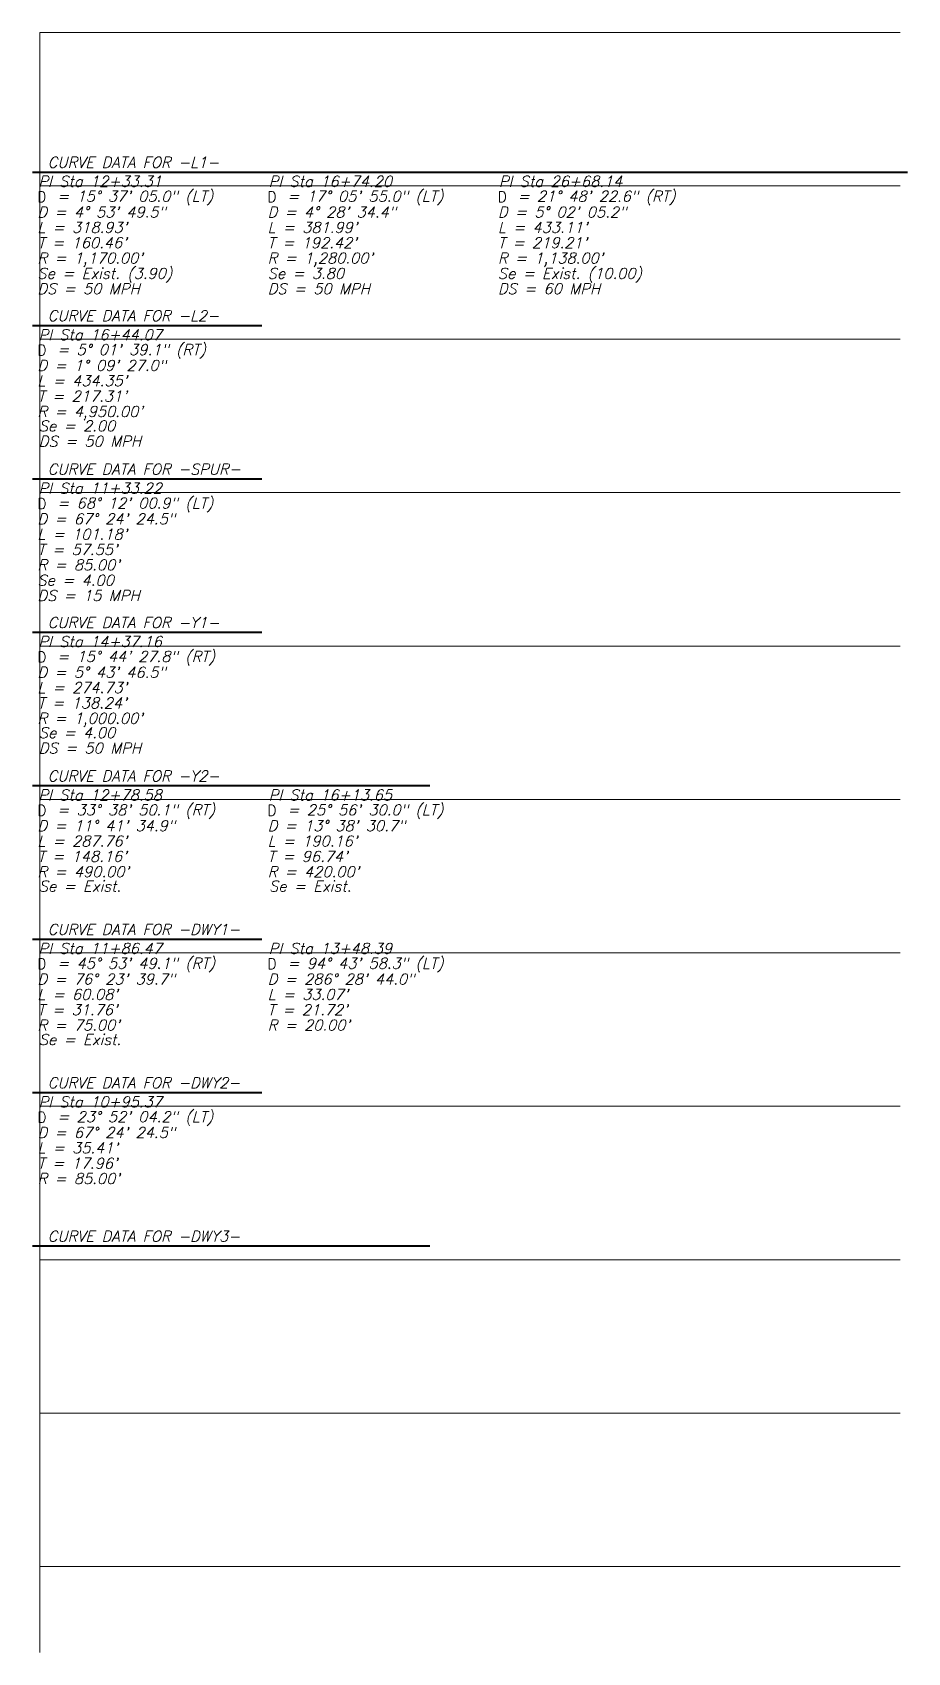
# Model space of a CAD drawing. Extents: x 2081963 to 2085386, y 738291 to 742228.
# Drawn here: x 2084816 to 2085386, y 738291 to 739347 of the extents above; entities that cross this region are included whole.
import ezdxf

# ---------------------------------------------------------------- set-up
doc = ezdxf.new("R2010")
doc.units = 0
doc.header["$MEASUREMENT"] = 0
doc.layers.add('Prop Horizontal Alignment Curve and Spiral Data', color=2, linetype='Continuous', lineweight=40)
doc.layers.add('Scratch_Level_0', color=7, linetype='Continuous', lineweight=0, plot=False)
doc.styles.add('Style-ITALICS', font='ITALICS.shx')
doc.styles.add('Style-STANDARD', font='STANDARD.shx')

# ---------------------------------------------------------------- blocks, each defined once
blk = doc.blocks.new('*U97')
at = {"layer": 'Prop Horizontal Alignment Curve and Spiral Data', "linetype": 'Continuous'}
for s, style, p in [('PI Sta 12+33.31', 'Style-ITALICS', (-48.207875, 21.499925)), ('D', 'Style-STANDARD', (-48.881875, 11.499925)), ('= 15%%d 37\' 05.0" (LT)', 'Style-ITALICS', (-36.031819, 11.79513)), ('D = 4%%d 53\' 49.5"', 'Style-ITALICS', (-48.881875, 1.499925)), ("L = 318.93'", 'Style-ITALICS', (-48.881875, -8.500075)), ("T = 160.46'", 'Style-ITALICS', (-48.881875, -18.500075)), ("R = 1,170.00'", 'Style-ITALICS', (-48.881875, -28.500075))]:
    blk.add_text(s, height=7, dxfattribs=dict(at, style=style)).set_placement(p)
blk = doc.blocks.new('*U98')
at = {"layer": 'Prop Horizontal Alignment Curve and Spiral Data', "linetype": 'Continuous'}
for s, style, p in [('PI Sta 16+74.20', 'Style-ITALICS', (-48.043375, 21.499925)), ('D', 'Style-STANDARD', (-48.717375, 11.499925)), ('= 17%%d 05\' 55.0" (LT)', 'Style-ITALICS', (-35.867319, 11.79513)), ('D = 4%%d 28\' 34.4"', 'Style-ITALICS', (-48.717375, 1.499925)), ("L = 381.99'", 'Style-ITALICS', (-48.717375, -8.500075)), ("T = 192.42'", 'Style-ITALICS', (-48.717375, -18.500075)), ("R = 1,280.00'", 'Style-ITALICS', (-48.717375, -28.500075))]:
    blk.add_text(s, height=7, dxfattribs=dict(at, style=style)).set_placement(p)
blk = doc.blocks.new('*U99')
at = {"layer": 'Prop Horizontal Alignment Curve and Spiral Data', "linetype": 'Continuous'}
for s, style, p in [('PI Sta 26+68.14', 'Style-ITALICS', (-49.3105, 21.499925)), ('D', 'Style-STANDARD', (-49.9845, 11.499925)), ('= 21%%d 48\' 22.6" (RT)', 'Style-ITALICS', (-37.134444, 11.79513)), ('D = 5%%d 02\' 05.2"', 'Style-ITALICS', (-49.9845, 1.499925)), ("L = 433.11'", 'Style-ITALICS', (-49.9845, -8.500075)), ("T = 219.21'", 'Style-ITALICS', (-49.9845, -18.500075)), ("R = 1,138.00'", 'Style-ITALICS', (-49.9845, -28.500075))]:
    blk.add_text(s, height=7, dxfattribs=dict(at, style=style)).set_placement(p)
blk = doc.blocks.new('*U100')
at = {"layer": 'Prop Horizontal Alignment Curve and Spiral Data', "linetype": 'Continuous'}
for s, style, p in [('PI Sta 16+44.07', 'Style-ITALICS', (-44.6805, 21.499925)), ('D', 'Style-STANDARD', (-45.3545, 11.499925)), ('= 5%%d 01\' 39.1" (RT)', 'Style-ITALICS', (-32.504444, 11.79513)), ('D = 1%%d 09\' 27.0"', 'Style-ITALICS', (-45.3545, 1.499925)), ("L = 434.35'", 'Style-ITALICS', (-45.3545, -8.500075)), ("T = 217.31'", 'Style-ITALICS', (-45.3545, -18.500075)), ("R = 4,950.00'", 'Style-ITALICS', (-45.3545, -28.500075))]:
    blk.add_text(s, height=7, dxfattribs=dict(at, style=style)).set_placement(p)
blk = doc.blocks.new('*U101')
at = {"layer": 'Prop Horizontal Alignment Curve and Spiral Data', "linetype": 'Continuous'}
for s, style, p in [('PI Sta 11+33.22', 'Style-ITALICS', (-47.986875, 21.499925)), ('D', 'Style-STANDARD', (-48.660875, 11.499925)), ('= 68%%d 12\' 00.9" (LT)', 'Style-ITALICS', (-35.810819, 11.79513)), ('D = 67%%d 24\' 24.5"', 'Style-ITALICS', (-48.660875, 1.499925)), ("L = 101.18'", 'Style-ITALICS', (-48.660875, -8.500075)), ("T = 57.55'", 'Style-ITALICS', (-48.660875, -18.500075)), ("R = 85.00'", 'Style-ITALICS', (-48.660875, -28.500075))]:
    blk.add_text(s, height=7, dxfattribs=dict(at, style=style)).set_placement(p)
blk = doc.blocks.new('*U102')
at = {"layer": 'Prop Horizontal Alignment Curve and Spiral Data', "linetype": 'Continuous'}
for s, style, p in [('PI Sta 14+37.16', 'Style-ITALICS', (-48.70475, 21.499925)), ('D', 'Style-STANDARD', (-49.37875, 11.499925)), ('= 15%%d 44\' 27.8" (RT)', 'Style-ITALICS', (-36.528694, 11.79513)), ('D = 5%%d 43\' 46.5"', 'Style-ITALICS', (-49.37875, 1.499925)), ("L = 274.73'", 'Style-ITALICS', (-49.37875, -8.500075)), ("T = 138.24'", 'Style-ITALICS', (-49.37875, -18.500075)), ("R = 1,000.00'", 'Style-ITALICS', (-49.37875, -28.500075))]:
    blk.add_text(s, height=7, dxfattribs=dict(at, style=style)).set_placement(p)
blk = doc.blocks.new('*U103')
at = {"layer": 'Prop Horizontal Alignment Curve and Spiral Data', "linetype": 'Continuous'}
for s, style, p in [('PI Sta 12+78.58', 'Style-ITALICS', (-49.804875, 21.499925)), ('D', 'Style-STANDARD', (-50.478875, 11.499925)), ('= 33%%d 38\' 50.1" (RT)', 'Style-ITALICS', (-37.628819, 11.79513)), ('D = 11%%d 41\' 34.9"', 'Style-ITALICS', (-50.478875, 1.499925)), ("L = 287.76'", 'Style-ITALICS', (-50.478875, -8.500075)), ("T = 148.16'", 'Style-ITALICS', (-50.478875, -18.500075)), ("R = 490.00'", 'Style-ITALICS', (-50.478875, -28.500075))]:
    blk.add_text(s, height=7, dxfattribs=dict(at, style=style)).set_placement(p)
blk = doc.blocks.new('*U104')
at = {"layer": 'Prop Horizontal Alignment Curve and Spiral Data', "linetype": 'Continuous'}
for s, style, p in [('PI Sta 16+13.65', 'Style-ITALICS', (-50.136, 21.499925)), ('D', 'Style-STANDARD', (-50.81, 11.499925)), ('= 25%%d 56\' 30.0" (LT)', 'Style-ITALICS', (-37.959944, 11.79513)), ('D = 13%%d 38\' 30.7"', 'Style-ITALICS', (-50.81, 1.499925)), ("L = 190.16'", 'Style-ITALICS', (-50.81, -8.500075)), ("T = 96.74'", 'Style-ITALICS', (-50.81, -18.500075)), ("R = 420.00'", 'Style-ITALICS', (-50.81, -28.500075))]:
    blk.add_text(s, height=7, dxfattribs=dict(at, style=style)).set_placement(p)
blk = doc.blocks.new('*U105')
at = {"layer": 'Prop Horizontal Alignment Curve and Spiral Data', "linetype": 'Continuous'}
for s, style, p in [('PI Sta 10+95.37', 'Style-ITALICS', (-50.466625, 21.499925)), ('D', 'Style-STANDARD', (-51.140625, 11.499925)), ('= 23%%d 52\' 04.2" (LT)', 'Style-ITALICS', (-38.290569, 11.79513)), ('D = 67%%d 24\' 24.5"', 'Style-ITALICS', (-51.140625, 1.499925)), ("L = 35.41'", 'Style-ITALICS', (-51.140625, -8.500075)), ("T = 17.96'", 'Style-ITALICS', (-51.140625, -18.500075)), ("R = 85.00'", 'Style-ITALICS', (-51.140625, -28.500075))]:
    blk.add_text(s, height=7, dxfattribs=dict(at, style=style)).set_placement(p)

msp = doc.modelspace()

# ---------------------------------------------------------------- linework, layer by layer
at = {"layer": 'Prop Horizontal Alignment Curve and Spiral Data', "linetype": 'Continuous'}
for p, q in [((2084816, 739255.6), (2085386.3, 739255.6)), ((2084816, 739155.6), (2084965.6, 739155.6)), ((2084816, 739055.6), (2084965.6, 739055.6)), ((2084816, 738955.6), (2084965.6, 738955.6)), ((2084816, 738855.6), (2085075, 738855.6)), ((2084816, 738755.6), (2084965.6, 738755.6)), ((2084816, 738655.6), (2084965.6, 738655.6)), ((2084816, 738555.6), (2085075, 738555.6))]:
    msp.add_line(p, q, dxfattribs=at)
at = {"layer": 'Scratch_Level_0'}
for p, q in [((2084820.8, 739346.6), (2084820.8, 738290.5)), ((2084820.8, 739346.6), (2085381.4, 739346.6)), ((2084820.8, 739246.6), (2085381.4, 739246.6)), ((2084820.8, 739246.6), (2085381.4, 739246.6)), ((2084820.8, 739146.6), (2085381.4, 739146.6)), ((2084820.8, 739046.6), (2085381.4, 739046.6)), ((2084820.8, 738946.6), (2085381.4, 738946.6)), ((2084820.8, 738846.6), (2085381.4, 738846.6)), ((2084820.8, 738746.6), (2085381.4, 738746.6)), ((2084820.8, 738646.6), (2085381.4, 738646.6)), ((2084820.8, 738546.6), (2085381.4, 738546.6)), ((2084820.8, 738446.6), (2085381.4, 738446.6)), ((2084820.8, 738346.6), (2085381.4, 738346.6))]:
    msp.add_line(p, q, dxfattribs=at)

# ---------------------------------------------------------------- block references
at = {"layer": 'Prop Horizontal Alignment Curve and Spiral Data', "linetype": 'Continuous'}
for name, p in [('*U97', (2084868.2, 739224.5)), ('*U98', (2085018, 739224.5)), ('*U99', (2085169.3, 739224.5)), ('*U100', (2084864.7, 739124.5)), ('*U101', (2084868, 739024.5)), ('*U102', (2084868.7, 738924.5)), ('*U103', (2084869.8, 738824.5)), ('*U104', (2085020.1, 738824.5)), ('*U105', (2084870.5, 738624.5))]:
    msp.add_blockref(name, p, dxfattribs=at)

# ---------------------------------------------------------------- texts
for s, style, p in [('CURVE DATA FOR -L1-', 'Style-ITALICS', (2084826, 739258.4)), ('Se = Exist. (3.90)', 'Style-ITALICS', (2084819.3, 739186)), ('Se = Exist. (10.00)', 'Style-ITALICS', (2085119.3, 739186)), ('Se = 3.80', 'Style-ITALICS', (2084969.3, 739186)), ('DS = 50 MPH', 'Style-ITALICS', (2084819.3, 739176)), ('DS = 50 MPH', 'Style-ITALICS', (2084969.3, 739176)), ('DS = 60 MPH', 'Style-ITALICS', (2085119.3, 739176)), ('CURVE DATA FOR -L2-', 'Style-ITALICS', (2084826, 739158.4)), ('Se = 2.00', 'Style-ITALICS', (2084820.2, 739086.6)), ('DS = 50 MPH', 'Style-ITALICS', (2084820.2, 739076.6)), ('CURVE DATA FOR -SPUR-', 'Style-ITALICS', (2084826, 739058.4)), ('DS = 15 MPH', 'Style-ITALICS', (2084819.3, 738976)), ('Se = 4.00', 'Style-ITALICS', (2084819.3, 738986)), ('CURVE DATA FOR -Y1-', 'Style-ITALICS', (2084826, 738958.4)), ('Se = 4.00', 'Style-ITALICS', (2084820.2, 738886.6)), ('DS = 50 MPH', 'Style-ITALICS', (2084820.2, 738876.6)), ('CURVE DATA FOR -Y2-', 'Style-ITALICS', (2084826, 738858.4)), ('Se = Exist.', 'Style-ITALICS', (2084820.2, 738786.6)), ('Se = Exist.', 'Style-ITALICS', (2084970.2, 738786.6)), ('CURVE DATA FOR -DWY1-', 'Style-ITALICS', (2084826, 738758.4)), ('PI Sta 11+86.47', 'Style-ITALICS', (2084820, 738746)), ('PI Sta 13+48.39', 'Style-ITALICS', (2084970, 738746)), ('D', 'Style-STANDARD', (2084819.3, 738736)), ('= 45%%d 53\' 49.1" (RT)', 'Style-ITALICS', (2084832.2, 738736.3)), ('D', 'Style-STANDARD', (2084969.3, 738736)), ('= 94%%d 43\' 58.3" (LT)', 'Style-ITALICS', (2084982.2, 738736.3)), ('D = 76%%d 23\' 39.7"', 'Style-ITALICS', (2084819.3, 738726)), ('D = 286%%d 28\' 44.0"', 'Style-ITALICS', (2084969.3, 738726)), ("L = 60.08'", 'Style-ITALICS', (2084819.3, 738716)), ("L = 33.07'", 'Style-ITALICS', (2084969.3, 738716)), ("T = 31.76'", 'Style-ITALICS', (2084819.3, 738706)), ("T = 21.72'", 'Style-ITALICS', (2084969.3, 738706)), ("R = 75.00'", 'Style-ITALICS', (2084819.3, 738696)), ("R = 20.00'", 'Style-ITALICS', (2084969.3, 738696)), ('Se = Exist.', 'Style-ITALICS', (2084820.2, 738686.6)), ('CURVE DATA FOR -DWY2-', 'Style-ITALICS', (2084826, 738658.4)), ('CURVE DATA FOR -DWY3-', 'Style-ITALICS', (2084826, 738558.4))]:
    msp.add_text(s, height=7, dxfattribs=dict(at, style=style)).set_placement(p)

doc.saveas('drawing.dxf')
